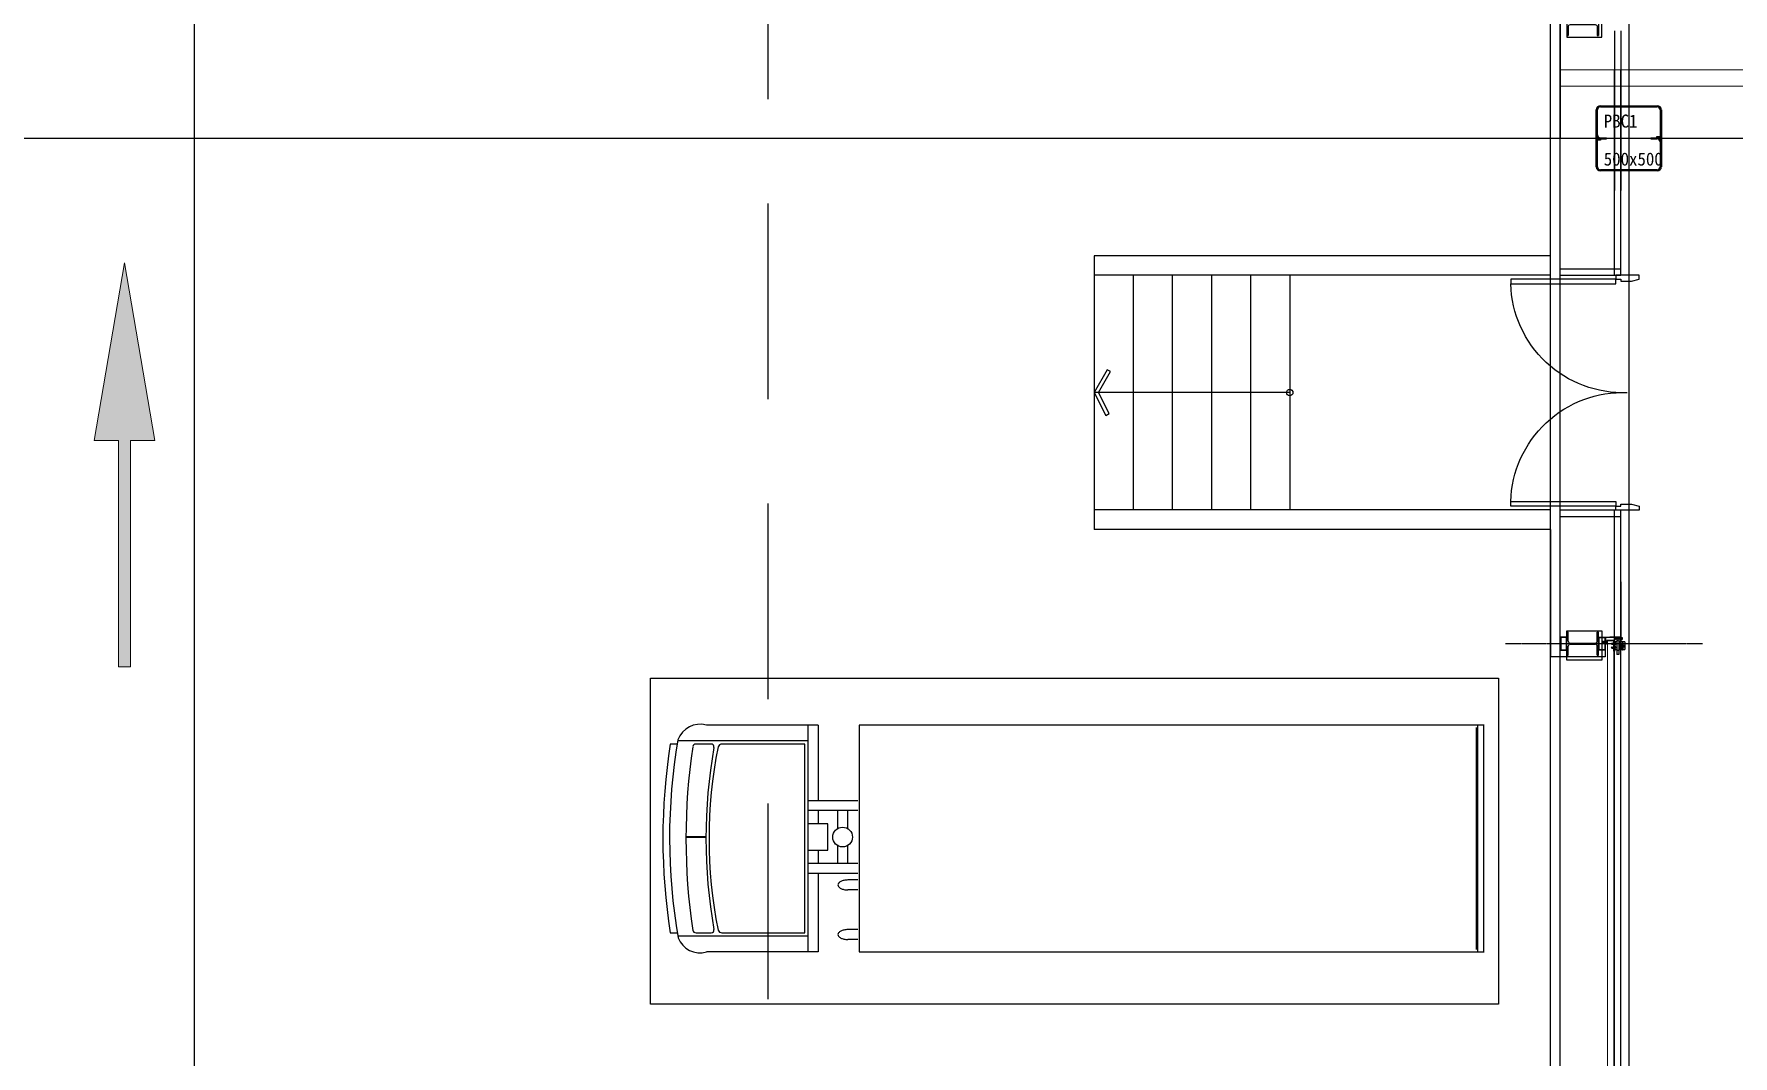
# Model space of a CAD drawing. Extents: x 152195838 to 160350639, y 364657247 to 370318102.
# Drawn here: x 159271719 to 159284746, y 364997995 to 365005832 of the extents above; entities that cross this region are included whole.
import ezdxf

# ---------------------------------------------------------------- set-up
doc = ezdxf.new("R2010")
doc.units = 0
doc.header["$MEASUREMENT"] = 0
for name, pattern in [('CEN', [63, 60, -1, 1, -1]), ('HID', [2.3, 1.5, -0.8]), ('main_plan6(직통계단가운데4개소)$0$201209 XR평면도$0$지하1층평면도_$0$HID', [2.3, 1.5, -0.8])]:
    doc.linetypes.add(name, pattern=pattern)
doc.layers.get('0').update_dxf_attribs({"linetype": 'CONTINUOUS'})
doc.layers.get('Defpoints').update_dxf_attribs({"linetype": 'CONTINUOUS'})
for name, color, linetype in [('4A.TEC CEN 보조1', 14, 'CEN'), ('4A.TEC DOOR', 4, 'CONTINUOUS'), ('4A.TEC ELE 1', 7, 'CONTINUOUS'), ('4A.TEC ELE 4', 9, 'CONTINUOUS'), ('4A.TEC IND', 7, 'CONTINUOUS'), ('4A.TEC OPEN', 9, 'HID'), ('4A.TEC 기둥 H', 3, 'CONTINUOUS'), ('4A.TEC 기타부속물 실', 56, 'CONTINUOUS'), ('4A.TEC 벽체 2', 3, 'CONTINUOUS'), ('4A.TEC 벽체 3', 4, 'CONTINUOUS'), ('4A.TEC 벽체 4', 7, 'CONTINUOUS'), ('4A.TEC 주차 확장형', 8, 'CONTINUOUS'), ('4A.TEC 패턴 1', 8, 'CONTINUOUS'), ('P-BOX', 3, 'CONTINUOUS'), ('㈜SE&C 패턴 1', 8, 'CONTINUOUS')]:
    doc.layers.add(name, color=color, linetype=linetype)
doc.layers.add('DEFPOINT', color=135, linetype='CONTINUOUS', plot=False)
doc.styles.add('돋움체', font='')
doc.styles.get('돋움체').set_extended_font_data('DotumChe')

# ---------------------------------------------------------------- blocks, each defined once
blk = doc.blocks.new('QQ3')
at = {"layer": '4A.TEC 패턴 1', "lineweight": 0}
blk.add_hatch(color=256, dxfattribs=at).paths.add_polyline_path([(5115271, 393912), (5117341, 393912), (5117341, 393801), (5116775, 393801), (5115271, 393801), (5115271, 393579), (5113645, 393857), (5115271, 394134)])
blk.add_lwpolyline([(5116775, 393801), (5117341, 393801), (5117341, 393912), (5115271, 393912), (5115271, 394134), (5113645, 393857), (5115271, 393579), (5115271, 393801), (5116775, 393801)], close=True, dxfattribs=at)
blk.add_lwpolyline([(5117341, 393912), (5117341, 393801)], dxfattribs=at)
blk = doc.blocks.new('main_plan6(직통계단가운데4개소)$0$201209 XR평면도$0$A$C01492EBC')
at = {"layer": '4A.TEC 기둥 H'}
for p, q in [((0, 244), (0, 233)), ((0, 244), (175, 244)), ((0, 233), (68, 233)), ((84, 217), (84, 27)), ((91, 217), (91, 27)), ((107, 233), (175, 233)), ((175, 244), (175, 233)), ((0, 11), (68, 11)), ((0, 11), (0, 0)), ((0, 0), (175, 0)), ((107, 11), (175, 11)), ((175, 11), (175, 0))]:
    blk.add_line(p, q, dxfattribs=at)
for centre, start, end in [((68, 217), 0, 90), ((107, 217), 90, 180), ((68, 27), 270, 0), ((107, 27), 180, 270)]:
    blk.add_arc(centre, 16, start, end, dxfattribs=at)
blk = doc.blocks.new('zw$BD9D')
at = {"layer": '4A.TEC 벽체 3', "linetype": 'Continuous'}
for p, q in [((1140, 10025), (1140, 11000)), ((1215, 11000), (1215, 10025)), ((675, 10175), (675, 10600)), ((725, 10175), (725, 10600))]:
    blk.add_line(p, q, dxfattribs=at)
at = {"layer": '4A.TEC 벽체 3'}
blk.add_lwpolyline([(1090, 10225), (821, 10225), (821, 10000), (1090, 10000)], close=True, dxfattribs=at)
at = {"layer": '4A.TEC 벽체 3', "xscale": -1, "rotation": 269.9999999999999}
blk.add_blockref('main_plan6(직통계단가운데4개소)$0$201209 XR평면도$0$A$C01492EBC', (846, 10037), dxfattribs=at)
blk = doc.blocks.new('asd312312313')
at = {"layer": '4A.TEC DOOR'}
for points in [[(1049849, 494395), (1049849, 494365), (1049809, 494365), (1049809, 494350), (1049729, 494350), (1049669, 494365), (1049669, 494395)], [(1050654, 494365), (1050654, 494330), (1049849, 494330), (1049849, 494365)], [(1049849, 492595), (1049849, 492625), (1049809, 492625), (1049809, 492640), (1049729, 492640), (1049669, 492625), (1049669, 492595)], [(1050654, 492625), (1050654, 492660), (1049849, 492660), (1049849, 492625)]]:
    blk.add_lwpolyline(points, close=True, dxfattribs=at)
at = {"layer": '4A.TEC DOOR', "color": 9}
for centre, start, end in [((1049794, 494354), 267.895, 358.3775), ((1049794, 492636), 1.6269, 92.1788)]:
    blk.add_arc(centre, 860, start, end, dxfattribs=at)
blk = doc.blocks.new('3.5t p')
at = {"layer": '4A.TEC 주차 확장형', "color": 252, "linetype": 'Continuous', "ltscale": 0.8}
for p, q in [((831793, 168093), (830053, 168093)), ((830053, 168043), (831793, 168043)), ((830073, 168033), (831773, 168033)), ((830634, 163292), (830634, 162912)), ((830709, 163292), (830709, 162912)), ((831115, 163292), (831115, 162912)), ((831191, 163292), (831191, 162912)), ((831241, 163292), (831241, 163216)), ((831317, 163292), (831317, 163216)), ((831621, 163292), (831621, 163216)), ((831697, 163292), (831697, 163216)), ((830848, 163216), (830709, 163216)), ((830845, 163140), (830709, 163140)), ((831115, 163216), (830976, 163216)), ((831115, 163140), (830979, 163140)), ((830053, 162988), (830053, 162132)), ((830053, 162988), (830634, 162988)), ((830709, 162988), (830811, 162988)), ((831013, 163064), (830811, 163064)), ((830811, 163064), (830811, 162912)), ((831013, 162912), (831013, 163064)), ((831013, 162988), (831115, 162988)), ((831191, 162988), (831793, 162988)), ((831793, 162988), (831793, 162132)), ((831793, 162912), (830053, 162912)), ((830174, 162912), (830174, 161911)), ((830199, 162887), (830199, 162251)), ((831647, 162887), (830199, 162887)), ((831647, 162251), (831647, 162887)), ((831672, 162912), (831672, 161911)), ((830199, 162169), (830199, 162052)), ((830909, 162127), (830909, 161976)), ((830916, 162127), (830916, 161976)), ((831647, 162052), (831647, 162169)), ((830199, 161907), (830199, 161855)), ((831647, 161855), (831647, 161909))]:
    blk.add_line(p, q, dxfattribs=at)
for points in [[(832194, 161704), (829694, 161704), (829694, 168204), (832194, 168204), (832194, 161704)], [(830053, 168094), (830053, 163302), (831793, 163302), (831793, 168094)]]:
    blk.add_lwpolyline(points, dxfattribs=at)
for points in [[(831241, 163216, 0.051099), (831244, 163185, 0.064948), (831252, 163162, 0.104203), (831266, 163145, 0.174705), (831279, 163140, 0.174705), (831292, 163145, 0.104203), (831306, 163162, 0.064948), (831314, 163185, 0.051099), (831317, 163216, 0.051099)], [(831621, 163216, 0.051099), (831625, 163185, 0.064948), (831633, 163162, 0.104203), (831647, 163145, 0.174705), (831659, 163140, 0.174705), (831672, 163145, 0.104203), (831686, 163162, 0.064948), (831694, 163185, 0.051099), (831697, 163216, 0.051099)]]:
    blk.add_lwpolyline(points, format="xyb", dxfattribs=at)
blk.add_circle((830912, 163176), 76, dxfattribs=at)
for centre, radius, start, end in [((830229, 162251), 30.4, 180, 252.8798), ((830219, 162169), 20.3, 74.6987, 180), ((830923, 165753), 3601, 258.7499, 281.2501), ((830923, 166143), 4015, 259.9852, 280.0148), ((831626, 162169), 20.3, 0, 105.3013), ((831616, 162251), 30.4, 287.1202, 0), ((830230, 162085), 183, 165.195, 249.531), ((831619, 162083), 181, 291.094, 15.8038), ((830224, 162052), 25.3, 180, 257.1872), ((830923, 166787), 4812, 261.5853, 278.4147), ((831621, 162052), 25.3, 282.8128, 0), ((830922, 166309), 4460, 260.24, 279.8362), ((830923, 166473), 4675, 261.0922, 278.9078)]:
    blk.add_arc(centre, radius, start, end, dxfattribs=at)
blk = doc.blocks.new('as987r')
at = {"layer": '4A.TEC CEN 보조1'}
blk.add_line((248967860, 414619617), (248969369, 414619617), dxfattribs=at)
at = {"layer": '4A.TEC ELE 1', "color": 4}
blk.add_line((248968538, 414619596), (248968589, 414619596), dxfattribs=at)
at = {"layer": '4A.TEC ELE 1', "lineweight": 0, "flags": 128}
for points in [[(248968538, 414619596), (248968538, 414619620), (248968538, 414625887)], [(248968589, 414625887), (248968589, 414619620), (248968589, 414619596)]]:
    blk.add_lwpolyline(points, dxfattribs=at)
at = {"layer": '4A.TEC ELE 4', "color": 8, "flags": 128}
blk.add_lwpolyline([(248969025, 414625767), (248969025, 414620742), (248969025, 414619717)], dxfattribs=at)
at = {"layer": '4A.TEC 기타부속물 실', "color": 9}
for p, q in [((248968524, 414619651), (248968524, 414619643)), ((248968524, 414619621), (248968524, 414619613)), ((248968525, 414619652), (248968528, 414619652)), ((248968525, 414619650), (248968528, 414619650)), ((248968525, 414619644), (248968528, 414619644)), ((248968525, 414619642), (248968528, 414619642)), ((248968525, 414619622), (248968528, 414619622)), ((248968525, 414619620), (248968528, 414619620)), ((248968525, 414619614), (248968528, 414619614)), ((248968525, 414619612), (248968528, 414619612)), ((248968528, 414619652), (248968528, 414619642)), ((248968528, 414619622), (248968528, 414619612)), ((248968535, 414619651), (248968532, 414619645)), ((248968534, 414619650), (248968532, 414619650)), ((248968533, 414619644), (248968532, 414619644)), ((248968535, 414619621), (248968532, 414619615)), ((248968534, 414619620), (248968532, 414619620)), ((248968533, 414619614), (248968532, 414619614)), ((248968536, 414619651), (248968533, 414619643)), ((248968536, 414619651), (248968533, 414619643)), ((248968536, 414619621), (248968533, 414619613)), ((248968536, 414619621), (248968533, 414619613)), ((248968535, 414619644), (248968534, 414619644)), ((248968535, 414619614), (248968534, 414619614)), ((248968538, 414619651), (248968535, 414619643)), ((248968538, 414619651), (248968535, 414619643)), ((248968536, 414619650), (248968535, 414619650)), ((248968538, 414619621), (248968535, 414619613)), ((248968538, 414619621), (248968535, 414619613)), ((248968536, 414619620), (248968535, 414619620)), ((248968537, 414619650), (248968536, 414619650)), ((248968537, 414619644), (248968536, 414619644)), ((248968537, 414619620), (248968536, 414619620)), ((248968537, 414619614), (248968536, 414619614)), ((248968540, 414619651), (248968537, 414619643)), ((248968540, 414619651), (248968537, 414619643)), ((248968538, 414619644), (248968537, 414619644)), ((248968540, 414619621), (248968537, 414619613)), ((248968540, 414619621), (248968537, 414619613)), ((248968538, 414619614), (248968537, 414619614)), ((248968542, 414619651), (248968538, 414619643)), ((248968542, 414619651), (248968538, 414619643)), ((248968539, 414619650), (248968538, 414619650)), ((248968542, 414619621), (248968538, 414619613)), ((248968542, 414619621), (248968538, 414619613)), ((248968539, 414619620), (248968538, 414619620)), ((248968540, 414619644), (248968539, 414619644)), ((248968540, 414619614), (248968539, 414619614)), ((248968544, 414619651), (248968540, 414619643)), ((248968544, 414619651), (248968540, 414619643)), ((248968541, 414619650), (248968540, 414619650)), ((248968544, 414619621), (248968540, 414619613)), ((248968544, 414619621), (248968540, 414619613)), ((248968541, 414619620), (248968540, 414619620)), ((248968542, 414619644), (248968541, 414619644)), ((248968542, 414619614), (248968541, 414619614)), ((248968546, 414619651), (248968542, 414619643)), ((248968546, 414619651), (248968542, 414619643)), ((248968543, 414619650), (248968542, 414619650)), ((248968546, 414619621), (248968542, 414619613)), ((248968546, 414619621), (248968542, 414619613)), ((248968543, 414619620), (248968542, 414619620)), ((248968544, 414619644), (248968543, 414619644)), ((248968544, 414619614), (248968543, 414619614)), ((248968547, 414619651), (248968544, 414619643)), ((248968547, 414619651), (248968544, 414619643)), ((248968545, 414619650), (248968544, 414619650)), ((248968547, 414619621), (248968544, 414619613)), ((248968547, 414619621), (248968544, 414619613)), ((248968545, 414619620), (248968544, 414619620)), ((248968546, 414619644), (248968545, 414619644)), ((248968546, 414619614), (248968545, 414619614)), ((248968549, 414619651), (248968546, 414619643)), ((248968549, 414619651), (248968546, 414619643)), ((248968547, 414619650), (248968546, 414619650)), ((248968549, 414619621), (248968546, 414619613)), ((248968549, 414619621), (248968546, 414619613)), ((248968547, 414619620), (248968546, 414619620)), ((248968548, 414619650), (248968547, 414619650)), ((248968548, 414619644), (248968547, 414619644)), ((248968548, 414619620), (248968547, 414619620)), ((248968548, 414619614), (248968547, 414619614)), ((248968551, 414619651), (248968548, 414619643)), ((248968551, 414619651), (248968548, 414619643)), ((248968549, 414619644), (248968548, 414619644)), ((248968551, 414619621), (248968548, 414619613)), ((248968551, 414619621), (248968548, 414619613)), ((248968549, 414619614), (248968548, 414619614)), ((248968550, 414619650), (248968549, 414619650)), ((248968551, 414619646), (248968549, 414619643)), ((248968551, 414619646), (248968549, 414619643)), ((248968550, 414619620), (248968549, 414619620)), ((248968551, 414619616), (248968549, 414619613)), ((248968551, 414619616), (248968549, 414619613)), ((248968555, 414619644), (248968550, 414619644)), ((248968555, 414619614), (248968550, 414619614)), ((248968555, 414619650), (248968551, 414619650)), ((248968555, 414619620), (248968551, 414619620)), ((248968596, 414619606), (248968596, 414619598)), ((248968597, 414619607), (248968600, 414619607)), ((248968597, 414619605), (248968600, 414619605)), ((248968597, 414619599), (248968600, 414619599)), ((248968597, 414619597), (248968600, 414619597)), ((248968600, 414619607), (248968600, 414619597)), ((248968606, 414619606), (248968604, 414619600)), ((248968606, 414619605), (248968604, 414619605)), ((248968605, 414619599), (248968604, 414619599)), ((248968608, 414619606), (248968605, 414619598)), ((248968608, 414619606), (248968605, 414619598)), ((248968607, 414619605), (248968606, 414619605)), ((248968607, 414619599), (248968606, 414619599)), ((248968610, 414619606), (248968607, 414619598)), ((248968610, 414619606), (248968607, 414619598)), ((248968608, 414619599), (248968607, 414619599)), ((248968612, 414619606), (248968608, 414619598)), ((248968612, 414619606), (248968608, 414619598)), ((248968609, 414619605), (248968608, 414619605)), ((248968610, 414619599), (248968609, 414619599)), ((248968614, 414619606), (248968610, 414619598)), ((248968614, 414619606), (248968610, 414619598)), ((248968611, 414619605), (248968610, 414619605)), ((248968612, 414619599), (248968611, 414619599)), ((248968616, 414619606), (248968612, 414619598)), ((248968616, 414619606), (248968612, 414619598)), ((248968613, 414619605), (248968612, 414619605)), ((248968614, 414619599), (248968613, 414619599)), ((248968617, 414619606), (248968614, 414619598)), ((248968617, 414619606), (248968614, 414619598)), ((248968615, 414619605), (248968614, 414619605)), ((248968616, 414619599), (248968615, 414619599)), ((248968619, 414619606), (248968616, 414619598)), ((248968619, 414619606), (248968616, 414619598)), ((248968617, 414619605), (248968616, 414619605)), ((248968618, 414619605), (248968617, 414619605)), ((248968618, 414619599), (248968617, 414619599)), ((248968621, 414619606), (248968618, 414619598)), ((248968621, 414619606), (248968618, 414619598)), ((248968619, 414619599), (248968618, 414619599)), ((248968623, 414619606), (248968619, 414619598)), ((248968623, 414619606), (248968619, 414619598)), ((248968620, 414619605), (248968619, 414619605)), ((248968621, 414619599), (248968620, 414619599)), ((248968622, 414619605), (248968621, 414619605)), ((248968623, 414619601), (248968621, 414619598)), ((248968623, 414619601), (248968621, 414619598)), ((248968626, 414619599), (248968622, 414619599)), ((248968626, 414619605), (248968623, 414619605))]:
    blk.add_line(p, q, dxfattribs=at)
for points in [[(248968528, 414619643), (248968528, 414619651), (248968531, 414619656), (248968531, 414619638)], [(248968528, 414619613), (248968528, 414619621), (248968531, 414619626), (248968531, 414619608)], [(248968531, 414619638), (248968531, 414619656), (248968532, 414619656), (248968532, 414619638)], [(248968531, 414619608), (248968531, 414619626), (248968532, 414619626), (248968532, 414619608)], [(248968533, 414619643), (248968534, 414619644), (248968536, 414619650), (248968536, 414619651), (248968536, 414619650), (248968533, 414619644)], [(248968533, 414619613), (248968534, 414619614), (248968536, 414619620), (248968536, 414619621), (248968536, 414619620), (248968533, 414619614)], [(248968535, 414619643), (248968536, 414619644), (248968538, 414619650), (248968538, 414619651), (248968537, 414619650), (248968535, 414619644)], [(248968535, 414619613), (248968536, 414619614), (248968538, 414619620), (248968538, 414619621), (248968537, 414619620), (248968535, 414619614)], [(248968537, 414619643), (248968537, 414619644), (248968540, 414619650), (248968540, 414619651), (248968539, 414619650), (248968537, 414619644)], [(248968537, 414619613), (248968537, 414619614), (248968540, 414619620), (248968540, 414619621), (248968539, 414619620), (248968537, 414619614)], [(248968538, 414619643), (248968539, 414619644), (248968542, 414619650), (248968542, 414619651), (248968541, 414619650), (248968538, 414619644)], [(248968538, 414619613), (248968539, 414619614), (248968542, 414619620), (248968542, 414619621), (248968541, 414619620), (248968538, 414619614)], [(248968540, 414619643), (248968541, 414619644), (248968544, 414619650), (248968544, 414619651), (248968543, 414619650), (248968540, 414619644)], [(248968540, 414619613), (248968541, 414619614), (248968544, 414619620), (248968544, 414619621), (248968543, 414619620), (248968540, 414619614)], [(248968542, 414619643), (248968543, 414619644), (248968546, 414619650), (248968546, 414619651), (248968545, 414619650), (248968542, 414619644)], [(248968542, 414619613), (248968543, 414619614), (248968546, 414619620), (248968546, 414619621), (248968545, 414619620), (248968542, 414619614)], [(248968544, 414619643), (248968545, 414619644), (248968547, 414619650), (248968547, 414619651), (248968547, 414619650), (248968544, 414619644)], [(248968544, 414619613), (248968545, 414619614), (248968547, 414619620), (248968547, 414619621), (248968547, 414619620), (248968544, 414619614)], [(248968546, 414619643), (248968547, 414619644), (248968549, 414619650), (248968549, 414619651), (248968548, 414619650), (248968546, 414619644)], [(248968546, 414619613), (248968547, 414619614), (248968549, 414619620), (248968549, 414619621), (248968548, 414619620), (248968546, 414619614)], [(248968548, 414619643), (248968548, 414619644), (248968551, 414619650), (248968551, 414619651), (248968550, 414619650), (248968548, 414619644)], [(248968548, 414619613), (248968548, 414619614), (248968551, 414619620), (248968551, 414619621), (248968550, 414619620), (248968548, 414619614)], [(248968549, 414619643), (248968550, 414619644), (248968551, 414619645), (248968551, 414619646), (248968550, 414619645), (248968549, 414619644)], [(248968549, 414619613), (248968550, 414619614), (248968551, 414619615), (248968551, 414619616), (248968550, 414619615), (248968549, 414619614)], [(248968600, 414619598), (248968600, 414619606), (248968603, 414619611), (248968603, 414619593)], [(248968603, 414619593), (248968603, 414619611), (248968604, 414619611), (248968604, 414619593)], [(248968605, 414619598), (248968606, 414619599), (248968608, 414619605), (248968608, 414619606), (248968607, 414619605), (248968605, 414619599)], [(248968607, 414619598), (248968607, 414619599), (248968610, 414619605), (248968610, 414619606), (248968609, 414619605), (248968607, 414619599)], [(248968608, 414619598), (248968609, 414619599), (248968612, 414619605), (248968612, 414619606), (248968611, 414619605), (248968608, 414619599)], [(248968610, 414619598), (248968611, 414619599), (248968614, 414619605), (248968614, 414619606), (248968613, 414619605), (248968610, 414619599)], [(248968612, 414619598), (248968613, 414619599), (248968616, 414619605), (248968616, 414619606), (248968615, 414619605), (248968612, 414619599)], [(248968614, 414619598), (248968615, 414619599), (248968617, 414619605), (248968617, 414619606), (248968617, 414619605), (248968614, 414619599)], [(248968616, 414619598), (248968617, 414619599), (248968619, 414619605), (248968619, 414619606), (248968618, 414619605), (248968616, 414619599)], [(248968618, 414619598), (248968618, 414619599), (248968621, 414619605), (248968621, 414619606), (248968620, 414619605), (248968618, 414619599)], [(248968619, 414619598), (248968620, 414619599), (248968623, 414619605), (248968623, 414619606), (248968622, 414619605), (248968619, 414619599)], [(248968621, 414619598), (248968622, 414619599), (248968623, 414619600), (248968623, 414619601), (248968622, 414619600), (248968621, 414619599)]]:
    blk.add_lwpolyline(points, close=True, dxfattribs=at)
for points in [[(248968532, 414619644), (248968535, 414619650), (248968535, 414619651), (248968534, 414619650), (248968532, 414619646)], [(248968533, 414619644), (248968533, 414619643), (248968532, 414619644)], [(248968532, 414619614), (248968535, 414619620), (248968535, 414619621), (248968534, 414619620), (248968532, 414619616)], [(248968533, 414619614), (248968533, 414619613), (248968532, 414619614)], [(248968534, 414619644), (248968535, 414619643), (248968534, 414619644)], [(248968534, 414619614), (248968535, 414619613), (248968534, 414619614)], [(248968535, 414619650), (248968535, 414619651), (248968535, 414619650)], [(248968535, 414619620), (248968535, 414619621), (248968535, 414619620)], [(248968537, 414619650), (248968536, 414619651), (248968537, 414619650)], [(248968537, 414619650), (248968536, 414619651), (248968537, 414619650)], [(248968536, 414619644), (248968537, 414619643), (248968536, 414619644)], [(248968537, 414619620), (248968536, 414619621), (248968537, 414619620)], [(248968537, 414619620), (248968536, 414619621), (248968537, 414619620)], [(248968536, 414619614), (248968537, 414619613), (248968536, 414619614)], [(248968539, 414619650), (248968538, 414619651), (248968539, 414619650)], [(248968539, 414619650), (248968538, 414619651), (248968539, 414619650)], [(248968538, 414619644), (248968538, 414619643), (248968538, 414619644)], [(248968539, 414619620), (248968538, 414619621), (248968539, 414619620)], [(248968539, 414619620), (248968538, 414619621), (248968539, 414619620)], [(248968538, 414619614), (248968538, 414619613), (248968538, 414619614)], [(248968540, 414619650), (248968540, 414619651), (248968541, 414619650)], [(248968540, 414619650), (248968540, 414619651), (248968541, 414619650)], [(248968540, 414619644), (248968540, 414619643), (248968540, 414619644)], [(248968540, 414619620), (248968540, 414619621), (248968541, 414619620)], [(248968540, 414619620), (248968540, 414619621), (248968541, 414619620)], [(248968540, 414619614), (248968540, 414619613), (248968540, 414619614)], [(248968542, 414619644), (248968542, 414619643), (248968541, 414619644)], [(248968542, 414619614), (248968542, 414619613), (248968541, 414619614)], [(248968542, 414619650), (248968542, 414619651), (248968543, 414619650)], [(248968542, 414619650), (248968542, 414619651), (248968543, 414619650)], [(248968542, 414619620), (248968542, 414619621), (248968543, 414619620)], [(248968542, 414619620), (248968542, 414619621), (248968543, 414619620)], [(248968544, 414619644), (248968544, 414619643), (248968543, 414619644)], [(248968544, 414619614), (248968544, 414619613), (248968543, 414619614)], [(248968544, 414619650), (248968544, 414619651), (248968545, 414619650)], [(248968544, 414619650), (248968544, 414619651), (248968545, 414619650)], [(248968544, 414619620), (248968544, 414619621), (248968545, 414619620)], [(248968544, 414619620), (248968544, 414619621), (248968545, 414619620)], [(248968545, 414619644), (248968546, 414619643), (248968545, 414619644)], [(248968545, 414619614), (248968546, 414619613), (248968545, 414619614)], [(248968546, 414619650), (248968546, 414619651), (248968546, 414619650)], [(248968546, 414619650), (248968546, 414619651), (248968546, 414619650)], [(248968546, 414619620), (248968546, 414619621), (248968546, 414619620)], [(248968546, 414619620), (248968546, 414619621), (248968546, 414619620)], [(248968548, 414619650), (248968547, 414619651), (248968548, 414619650)], [(248968548, 414619650), (248968547, 414619651), (248968548, 414619650)], [(248968547, 414619644), (248968548, 414619643), (248968547, 414619644)], [(248968548, 414619620), (248968547, 414619621), (248968548, 414619620)], [(248968548, 414619620), (248968547, 414619621), (248968548, 414619620)], [(248968547, 414619614), (248968548, 414619613), (248968547, 414619614)], [(248968550, 414619650), (248968549, 414619651), (248968550, 414619650)], [(248968550, 414619650), (248968549, 414619651), (248968550, 414619650)], [(248968549, 414619644), (248968549, 414619643), (248968549, 414619644)], [(248968550, 414619620), (248968549, 414619621), (248968550, 414619620)], [(248968550, 414619620), (248968549, 414619621), (248968550, 414619620)], [(248968549, 414619614), (248968549, 414619613), (248968549, 414619614)], [(248968551, 414619650), (248968551, 414619651), (248968552, 414619650)], [(248968551, 414619650), (248968551, 414619651), (248968552, 414619650)], [(248968552, 414619650), (248968551, 414619646), (248968552, 414619644), (248968554, 414619646), (248968559, 414619647)], [(248968551, 414619620), (248968551, 414619621), (248968552, 414619620)], [(248968551, 414619620), (248968551, 414619621), (248968552, 414619620)], [(248968552, 414619620), (248968551, 414619616), (248968552, 414619614), (248968554, 414619616), (248968559, 414619617)], [(248968555, 414619644), (248968559, 414619647), (248968555, 414619650)], [(248968555, 414619614), (248968559, 414619617), (248968555, 414619620)], [(248968604, 414619599), (248968606, 414619605), (248968606, 414619606), (248968606, 414619605), (248968604, 414619601)], [(248968604, 414619599), (248968605, 414619598), (248968604, 414619599)], [(248968607, 414619605), (248968606, 414619606), (248968607, 414619605)], [(248968606, 414619599), (248968607, 414619598), (248968606, 414619599)], [(248968609, 414619605), (248968608, 414619606), (248968609, 414619605)], [(248968609, 414619605), (248968608, 414619606), (248968609, 414619605)], [(248968608, 414619599), (248968608, 414619598), (248968608, 414619599)], [(248968610, 414619605), (248968610, 414619606), (248968611, 414619605)], [(248968610, 414619605), (248968610, 414619606), (248968611, 414619605)], [(248968610, 414619599), (248968610, 414619598), (248968610, 414619599)], [(248968612, 414619599), (248968612, 414619598), (248968611, 414619599)], [(248968612, 414619605), (248968612, 414619606), (248968613, 414619605)], [(248968612, 414619605), (248968612, 414619606), (248968613, 414619605)], [(248968614, 414619599), (248968614, 414619598), (248968613, 414619599)], [(248968614, 414619605), (248968614, 414619606), (248968615, 414619605)], [(248968614, 414619605), (248968614, 414619606), (248968615, 414619605)], [(248968615, 414619599), (248968616, 414619598), (248968615, 414619599)], [(248968616, 414619605), (248968616, 414619606), (248968616, 414619605)], [(248968616, 414619605), (248968616, 414619606), (248968616, 414619605)], [(248968618, 414619605), (248968617, 414619606), (248968618, 414619605)], [(248968618, 414619605), (248968617, 414619606), (248968618, 414619605)], [(248968617, 414619599), (248968618, 414619598), (248968617, 414619599)], [(248968620, 414619605), (248968619, 414619606), (248968620, 414619605)], [(248968620, 414619605), (248968619, 414619606), (248968620, 414619605)], [(248968619, 414619599), (248968619, 414619598), (248968619, 414619599)], [(248968621, 414619605), (248968621, 414619606), (248968622, 414619605)], [(248968621, 414619605), (248968621, 414619606), (248968622, 414619605)], [(248968621, 414619599), (248968621, 414619598), (248968621, 414619599)], [(248968623, 414619605), (248968623, 414619606), (248968624, 414619605)], [(248968623, 414619605), (248968623, 414619606), (248968624, 414619605)], [(248968624, 414619605), (248968623, 414619601), (248968624, 414619599), (248968626, 414619601), (248968631, 414619602)], [(248968626, 414619599), (248968631, 414619602), (248968626, 414619605)]]:
    blk.add_lwpolyline(points, dxfattribs=at)
for centre, radius, start, end in [((248968526, 414619651), 1.86, 136.9662, 223.0338), ((248968532, 414619647), 7.61, 159.1195, 200.8805), ((248968526, 414619643), 1.86, 136.9662, 223.0338), ((248968526, 414619621), 1.86, 136.9662, 223.0338), ((248968532, 414619617), 7.61, 159.1195, 200.8805), ((248968526, 414619613), 1.86, 136.9662, 223.0338), ((248968598, 414619606), 1.86, 136.9662, 223.0338), ((248968604, 414619602), 7.61, 159.1195, 200.8805), ((248968598, 414619598), 1.86, 136.9662, 223.0338)]:
    blk.add_arc(centre, radius, start, end, dxfattribs=at)
at = {"layer": '4A.TEC 벽체 3', "color": 7}
for p, q in [((248968475, 414619664), (248968474, 414619663)), ((248968474, 414619651), (248968474, 414619663)), ((248968475, 414619664), (248968497, 414619664)), ((248968475, 414619651), (248968475, 414619664)), ((248968499, 414619656), (248968498, 414619663)), ((248968499, 414619597), (248968499, 414619667)), ((248968517, 414619597), (248968517, 414619667)), ((248968532, 414619597), (248968532, 414619667)), ((248968532, 414619667), (248968534, 414619667)), ((248968534, 414619597), (248968534, 414619667)), ((248968474, 414619661), (248968454, 414619661)), ((248968454, 414619603), (248968454, 414619661)), ((248968474, 414619637), (248968474, 414619647)), ((248968474, 414619637), (248968482, 414619637)), ((248968474, 414619626), (248968482, 414619626)), ((248968474, 414619617), (248968474, 414619626)), ((248968474, 414619601), (248968474, 414619613)), ((248968475, 414619600), (248968474, 414619601)), ((248968475, 414619637), (248968475, 414619647)), ((248968475, 414619617), (248968475, 414619626)), ((248968475, 414619600), (248968475, 414619613)), ((248968475, 414619600), (248968497, 414619600)), ((248968499, 414619607), (248968498, 414619601)), ((248968499, 414619661), (248968499, 414619661)), ((248968499, 414619603), (248968499, 414619603)), ((248968532, 414619661), (248968517, 414619661)), ((248968532, 414619661), (248968531, 414619661)), ((248968532, 414619603), (248968531, 414619603)), ((248968532, 414619597), (248968534, 414619597))]:
    blk.add_line(p, q, dxfattribs=at)
at = {"layer": '4A.TEC 벽체 3', "color": 4}
for p, q in [((248968500, 414619699), (248968515, 414619699)), ((248968500, 414619583), (248968500, 414619699)), ((248968515, 414619583), (248968515, 414619699)), ((248968534, 414619592), (248968534, 414619673)), ((248968534, 414619673), (248968538, 414619673)), ((248968538, 414619673), (248968538, 414619596)), ((248968606, 414619667), (248968606, 414619717)), ((248968606, 414619717), (248969025, 414619717)), ((248968484, 414619588), (248968474, 414619583)), ((248968474, 414619583), (248968474, 414619573)), ((248968484, 414619568), (248968474, 414619573)), ((248968484, 414619585), (248968478, 414619581)), ((248968478, 414619581), (248968478, 414619575)), ((248968485, 414619571), (248968478, 414619575)), ((248968484, 414619588), (248968484, 414619585)), ((248968484, 414619583), (248968526, 414619583)), ((248968484, 414619573), (248968526, 414619573)), ((248968484, 414619568), (248968569, 414619568)), ((248968604, 414619568), (248968484, 414619568)), ((248968484, 414619568), (248968484, 414619567)), ((248968606, 414619567), (248968484, 414619567)), ((248968485, 414619571), (248968531, 414619571)), ((248968531, 414619588), (248968531, 414619571)), ((248968531, 414619588), (248968534, 414619588)), ((248968534, 414619592), (248968592, 414619592)), ((248968534, 414619588), (248968534, 414619568)), ((248968592, 414619620), (248968589, 414619620)), ((248968592, 414619592), (248968592, 414619620)), ((248968604, 414619568), (248968604, 414619615)), ((248968604, 414619615), (248968606, 414619615)), ((248968606, 414619615), (248968606, 414619567))]:
    blk.add_line(p, q, dxfattribs=at)
at = {"layer": '4A.TEC 벽체 3', "color": 1, "linetype": 'main_plan6(직통계단가운데4개소)$0$201209 XR평면도$0$지하1층평면도_$0$HID'}
for p, q in [((248968501, 414619597), (248968501, 414619667)), ((248968515, 414619597), (248968515, 414619667)), ((248968474, 414619652), (248968464, 414619652)), ((248968464, 414619652), (248968464, 414619646)), ((248968474, 414619646), (248968464, 414619646)), ((248968474, 414619618), (248968464, 414619618)), ((248968464, 414619618), (248968464, 414619612)), ((248968474, 414619612), (248968464, 414619612)), ((248968474, 414619652), (248968465, 414619652)), ((248968465, 414619646), (248968465, 414619652)), ((248968474, 414619646), (248968465, 414619646)), ((248968474, 414619618), (248968465, 414619618)), ((248968465, 414619612), (248968465, 414619618)), ((248968474, 414619612), (248968465, 414619612)), ((248968520, 414619652), (248968517, 414619652)), ((248968520, 414619652), (248968517, 414619652)), ((248968520, 414619646), (248968517, 414619646)), ((248968520, 414619646), (248968517, 414619646)), ((248968520, 414619618), (248968517, 414619618)), ((248968520, 414619618), (248968517, 414619618)), ((248968520, 414619612), (248968517, 414619612)), ((248968520, 414619612), (248968517, 414619612)), ((248968520, 414619652), (248968520, 414619646)), ((248968520, 414619652), (248968520, 414619646)), ((248968520, 414619618), (248968520, 414619612)), ((248968520, 414619618), (248968520, 414619612))]:
    blk.add_line(p, q, dxfattribs=at)
at = {"layer": '4A.TEC 벽체 3', "linetype": 'Continuous'}
for p, q in [((248968950, 414619717), (248968950, 414618742)), ((248969025, 414618742), (248969025, 414619717)), ((248968484, 414619591), (248968484, 414619142)), ((248968534, 414619591), (248968534, 414619142))]:
    blk.add_line(p, q, dxfattribs=at)
at = {"layer": '4A.TEC 벽체 3', "color": 0}
for p, q in [((248968454, 414619628), (248968454, 414619636)), ((248968482, 414619637), (248968455, 414619637)), ((248968482, 414619627), (248968455, 414619627))]:
    blk.add_line(p, q, dxfattribs=at)
at = {"layer": '4A.TEC 벽체 3'}
for p, q in [((248968454, 414619603), (248968474, 414619603)), ((248968517, 414619603), (248968531, 414619603))]:
    blk.add_line(p, q, dxfattribs=at)
at = {"layer": '4A.TEC 벽체 3', "color": 2}
for p, q in [((248968487, 414619651), (248968474, 414619651)), ((248968487, 414619651), (248968474, 414619651)), ((248968487, 414619647), (248968474, 414619647)), ((248968487, 414619647), (248968474, 414619647)), ((248968487, 414619617), (248968474, 414619617)), ((248968487, 414619617), (248968474, 414619617)), ((248968487, 414619613), (248968474, 414619613)), ((248968487, 414619613), (248968474, 414619613))]:
    blk.add_line(p, q, dxfattribs=at)
at = {"layer": '4A.TEC 벽체 3', "color": 1}
blk.add_line((248968606, 414619615), (248968606, 414619639), dxfattribs=at)
at = {"layer": '4A.TEC 벽체 3'}
for points in [[(248968606, 414619567), (248968606, 414619667), (248968656, 414619667), (248968656, 414619567)], [(248968609, 414619570), (248968609, 414619663), (248968652, 414619663), (248968652, 414619570)], [(248968900, 414619517), (248968631, 414619517), (248968631, 414619742), (248968900, 414619742)], [(248968950, 414619567), (248968950, 414619667), (248968900, 414619667), (248968900, 414619567)], [(248968946, 414619570), (248968946, 414619663), (248968903, 414619663), (248968903, 414619570)]]:
    blk.add_lwpolyline(points, close=True, dxfattribs=at)
at = {"layer": '4A.TEC 벽체 3', "color": 7}
for radius in [9, 8.5]:
    blk.add_circle((248968489, 414619632), radius, dxfattribs=at)
for centre, radius, start, end in [((248968497, 414619663), 1, 14.0969, 90), ((248968508, 414619532), 135, 86.0638, 93.9362), ((248968497, 414619601), 1, 270, 345.9031), ((248968508, 414619731), 135, 266.0638, 273.9362)]:
    blk.add_arc(centre, radius, start, end, dxfattribs=at)
at = {"layer": '4A.TEC 벽체 3', "color": 0}
for centre, start, end in [((248968455, 414619636), 90, 180), ((248968455, 414619628), 180, 270)]:
    blk.add_arc(centre, 1, start, end, dxfattribs=at)
at = {"layer": '4A.TEC 벽체 3', "color": 4}
for centre, start, end in [((248968484, 414619578), 90, 270), ((248968526, 414619578), 270, 90)]:
    blk.add_arc(centre, 5, start, end, dxfattribs=at)
at = {"layer": '4A.TEC 벽체 3', "color": 2}
for centre, radius, start, end in [((248968487, 414619649), 1.8, 0, 90), ((248968487, 414619649), 2, 0, 90), ((248968487, 414619649), 2, 270, 0), ((248968487, 414619649), 1.8, 270, 0), ((248968487, 414619615), 2, 0, 90), ((248968487, 414619615), 1.8, 0, 90), ((248968487, 414619615), 1.8, 270, 0), ((248968487, 414619615), 2, 270, 0)]:
    blk.add_arc(centre, radius, start, end, dxfattribs=at)
at = {"layer": '4A.TEC 벽체 3', "rotation": 269.9999999999999}
blk.add_blockref('main_plan6(직통계단가운데4개소)$0$201209 XR평면도$0$A$C01492EBC', (248968656, 414619704), dxfattribs=at)
blk = doc.blocks.new('A$C111325cc')
at = {"layer": 'DEFPOINT'}
for p, q in [((149276, 244000), (149276, 0)), ((160276, 244000), (160276, 0)), ((0, 108063), (324969, 108063))]:
    blk.add_line(p, q, dxfattribs=at)
blk = doc.blocks.new('PBC1(2F~3F)')
at = {"layer": 'P-BOX'}
h = blk.add_hatch(color=256, dxfattribs=at)
h.dxf.hatch_style = 1
h.paths.add_polyline_path([(100, 392), (132, 392, -0.414214), (100, 423)])
h = blk.add_hatch(color=256, dxfattribs=at)
h.dxf.hatch_style = 1
h.paths.add_polyline_path([(600, 400), (568, 400, -0.414214), (600, 369)])
at = {"layer": 'Defpoints', "color": 1, "ltscale": 50}
for p, q in [((350, 746), (350, 46)), ((0, 396), (700, 396))]:
    blk.add_line(p, q, dxfattribs=at)
at = {"layer": 'P-BOX', "color": 3, "ltscale": 50}
for p, q in [((100, 392), (180, 392)), ((132, 400), (180, 400)), ((180, 400), (180, 392)), ((520, 400), (600, 400)), ((520, 400), (520, 392)), ((520, 392), (568, 392))]:
    blk.add_line(p, q, dxfattribs=at)
for points in [[(100, 178), (100, 614)], [(109, 423), (109, 614)], [(132, 646), (568, 646)], [(132, 637), (568, 637)], [(591, 614), (591, 400)], [(600, 614), (600, 178)], [(109, 178), (109, 392)], [(109, 392), (134, 392), (134, 382), (109, 382), (109, 392)], [(566, 410), (591, 410), (591, 400), (566, 400), (566, 410)], [(591, 369), (591, 178)], [(568, 155), (132, 155)], [(568, 146), (132, 146)]]:
    blk.add_lwpolyline(points, dxfattribs=at)
for centre, radius, start, end in [((132, 614), 31.5, 90, 180), ((132, 614), 22.5, 90, 180), ((568, 614), 31.5, 0, 90), ((568, 614), 22.5, 0, 90), ((132, 423), 31.5, 180, 270), ((132, 423), 22.5, 180, 270), ((568, 369), 31.5, 0, 90), ((568, 369), 22.5, 0, 90), ((132, 178), 31.5, 180, 270), ((132, 178), 22.5, 180, 270), ((568, 178), 31.5, 270, 0), ((568, 178), 22.5, 270, 0)]:
    blk.add_arc(centre, radius, start, end, dxfattribs=at)
at = {"layer": 'DEFPOINT', "style": '돋움체'}
for s, p in [('PBC1', (158, 478)), ('500x500', (158, 187))]:
    blk.add_text(s, height=100, dxfattribs=at).set_placement(p)
blk = doc.blocks.new('3FCOL')
blk.add_blockref('PBC1(2F~3F)', (24150, 22104))

msp = doc.modelspace()

# ---------------------------------------------------------------- linework, layer by layer
at = {"color": 4, "linetype": 'Continuous'}
for p, q in [((159283837.1554, 365005431.8958), (159283837.1554, 365004631.8958)), ((159283887.1554, 365005431.8958), (159283887.1554, 365004631.8958))]:
    msp.add_line(p, q, dxfattribs=at)
at = {"layer": '4A.TEC ELE 1'}
for p, q in [((159279847.0046, 365004131.8958), (159279847.0046, 365002031.8958)), ((159280147.0046, 365003981.8958), (159280147.0046, 365002181.8958)), ((159280447.0046, 365003981.8958), (159280447.0046, 365002181.8958)), ((159280747.0046, 365003981.8958), (159280747.0046, 365002181.8958)), ((159281047.0046, 365003981.8958), (159281047.0046, 365002181.8958)), ((159281347.0046, 365003981.8958), (159281347.0046, 365002181.8958))]:
    msp.add_line(p, q, dxfattribs=at)
for points in [[(159283347.0046, 365004131.8958), (159279847.0046, 365004131.8958)], [(159283347.0046, 365003981.8958), (159279847.0046, 365003981.8958)], [(159283347.0046, 365002181.8958), (159279847.0046, 365002181.8958)], [(159283347.0046, 365002031.8958), (159279847.0046, 365002031.8958)]]:
    msp.add_lwpolyline(points, dxfattribs=at)
at = {"layer": '4A.TEC IND', "color": 8}
msp.add_line((159281345.2984, 365003081.8954), (159279847.0046, 365003081.8958), dxfattribs=at)
msp.add_lwpolyline([(159279937.2023, 365002907.2831), (159279961.9815, 365002921.5894), (159279880.0435, 365003081.8958), (159279972.9445, 365003242.8049), (159279948.1652, 365003257.1112), (159279847.0046, 365003081.8958)], close=True, dxfattribs=at)
at = {"layer": '4A.TEC IND'}
msp.add_circle((159281347.0046, 365003081.8958), 25, dxfattribs=at)
at = {"layer": '4A.TEC OPEN', "ltscale": 1000, "flags": 128}
msp.add_lwpolyline([(159283347.0046, 365060631.8958), (159277347.0046, 365060631.8958), (159277347.0046, 364982431.8958), (159283347.0046, 364982431.8958)], dxfattribs=at)
at = {"layer": '4A.TEC 벽체 3'}
for p, q in [((159283837.1554, 365003981.8958), (159283837.1554, 365005556.8958)), ((159283887.1554, 365003981.8958), (159283887.1554, 365005556.8958)), ((159283837.1554, 364994431.8958), (159283837.1554, 365002181.8958)), ((159283887.1554, 364994431.8958), (159283887.1554, 365002181.8958))]:
    msp.add_line(p, q, dxfattribs=at)
at = {"layer": '4A.TEC 벽체 3', "linetype": 'Continuous'}
for p, q in [((159283422.0046, 365004031.8958), (159283887.1554, 365004031.8958)), ((159283422.0046, 365003981.8958), (159283887.1554, 365003981.8958)), ((159283422.0046, 365002181.8958), (159283887.1554, 365002181.8958)), ((159283422.0046, 365002131.8958), (159283887.1554, 365002131.8958))]:
    msp.add_line(p, q, dxfattribs=at)
at = {"layer": '4A.TEC 벽체 3'}
for points in [[(159283347.0046, 365060631.8958), (159361547.0046, 365060631.8958), (159361547.0046, 364982431.8958), (159283347.0046, 364982431.8958)], [(159283422.0046, 365060556.8958), (159361472.0046, 365060556.8958), (159361472.0046, 364982506.8958), (159283422.0046, 364982506.8958)]]:
    msp.add_lwpolyline(points, close=True, dxfattribs=at)
at = {"layer": '4A.TEC 벽체 4', "color": 251, "lineweight": 0, "ltscale": 15}
for p, q in [((159361472.0046, 365005556.8958), (159283422.0046, 365005556.8958)), ((159361472.0046, 365005431.8958), (159283422.0046, 365005431.8958))]:
    msp.add_line(p, q, dxfattribs=at)

# ---------------------------------------------------------------- block references
msp.add_blockref('3FCOL', (159259447.0046, 364982531.8958))
at = {"layer": '4A.TEC DOOR', "xscale": -1}
msp.add_blockref('asd312312313', (160333695.9879, 364509586.7569), dxfattribs=at)
at = {"layer": '4A.TEC 벽체 2', "rotation": 180}
msp.add_blockref('zw$BD9D', (159284561.9227, 365016031.8958), dxfattribs=at)
at = {"layer": '4A.TEC 주차 확장형', "linetype": 'Continuous', "rotation": 180}
msp.add_blockref('as987r', (408252371.6162, 779620773.4406), dxfattribs=at)
at = {"layer": '4A.TEC 주차 확장형', "color": 252, "rotation": 270}
msp.add_blockref('3.5t p', (159114743.1431, 365830585.7685), dxfattribs=at)
at = {"layer": 'DEFPOINT'}
msp.add_blockref('A$C111325cc', (159123670.7413, 364896968.7328), dxfattribs=at)
at = {"layer": '㈜SE&C 패턴 1', "xscale": 0.8380952380952384, "yscale": 0.8380952380952384, "zscale": 0.8380952380952384, "rotation": 269.9999999999997}
msp.add_blockref('QQ3', (158942323.7795, 369289798.8153), dxfattribs=at)

doc.saveas('drawing.dxf')
